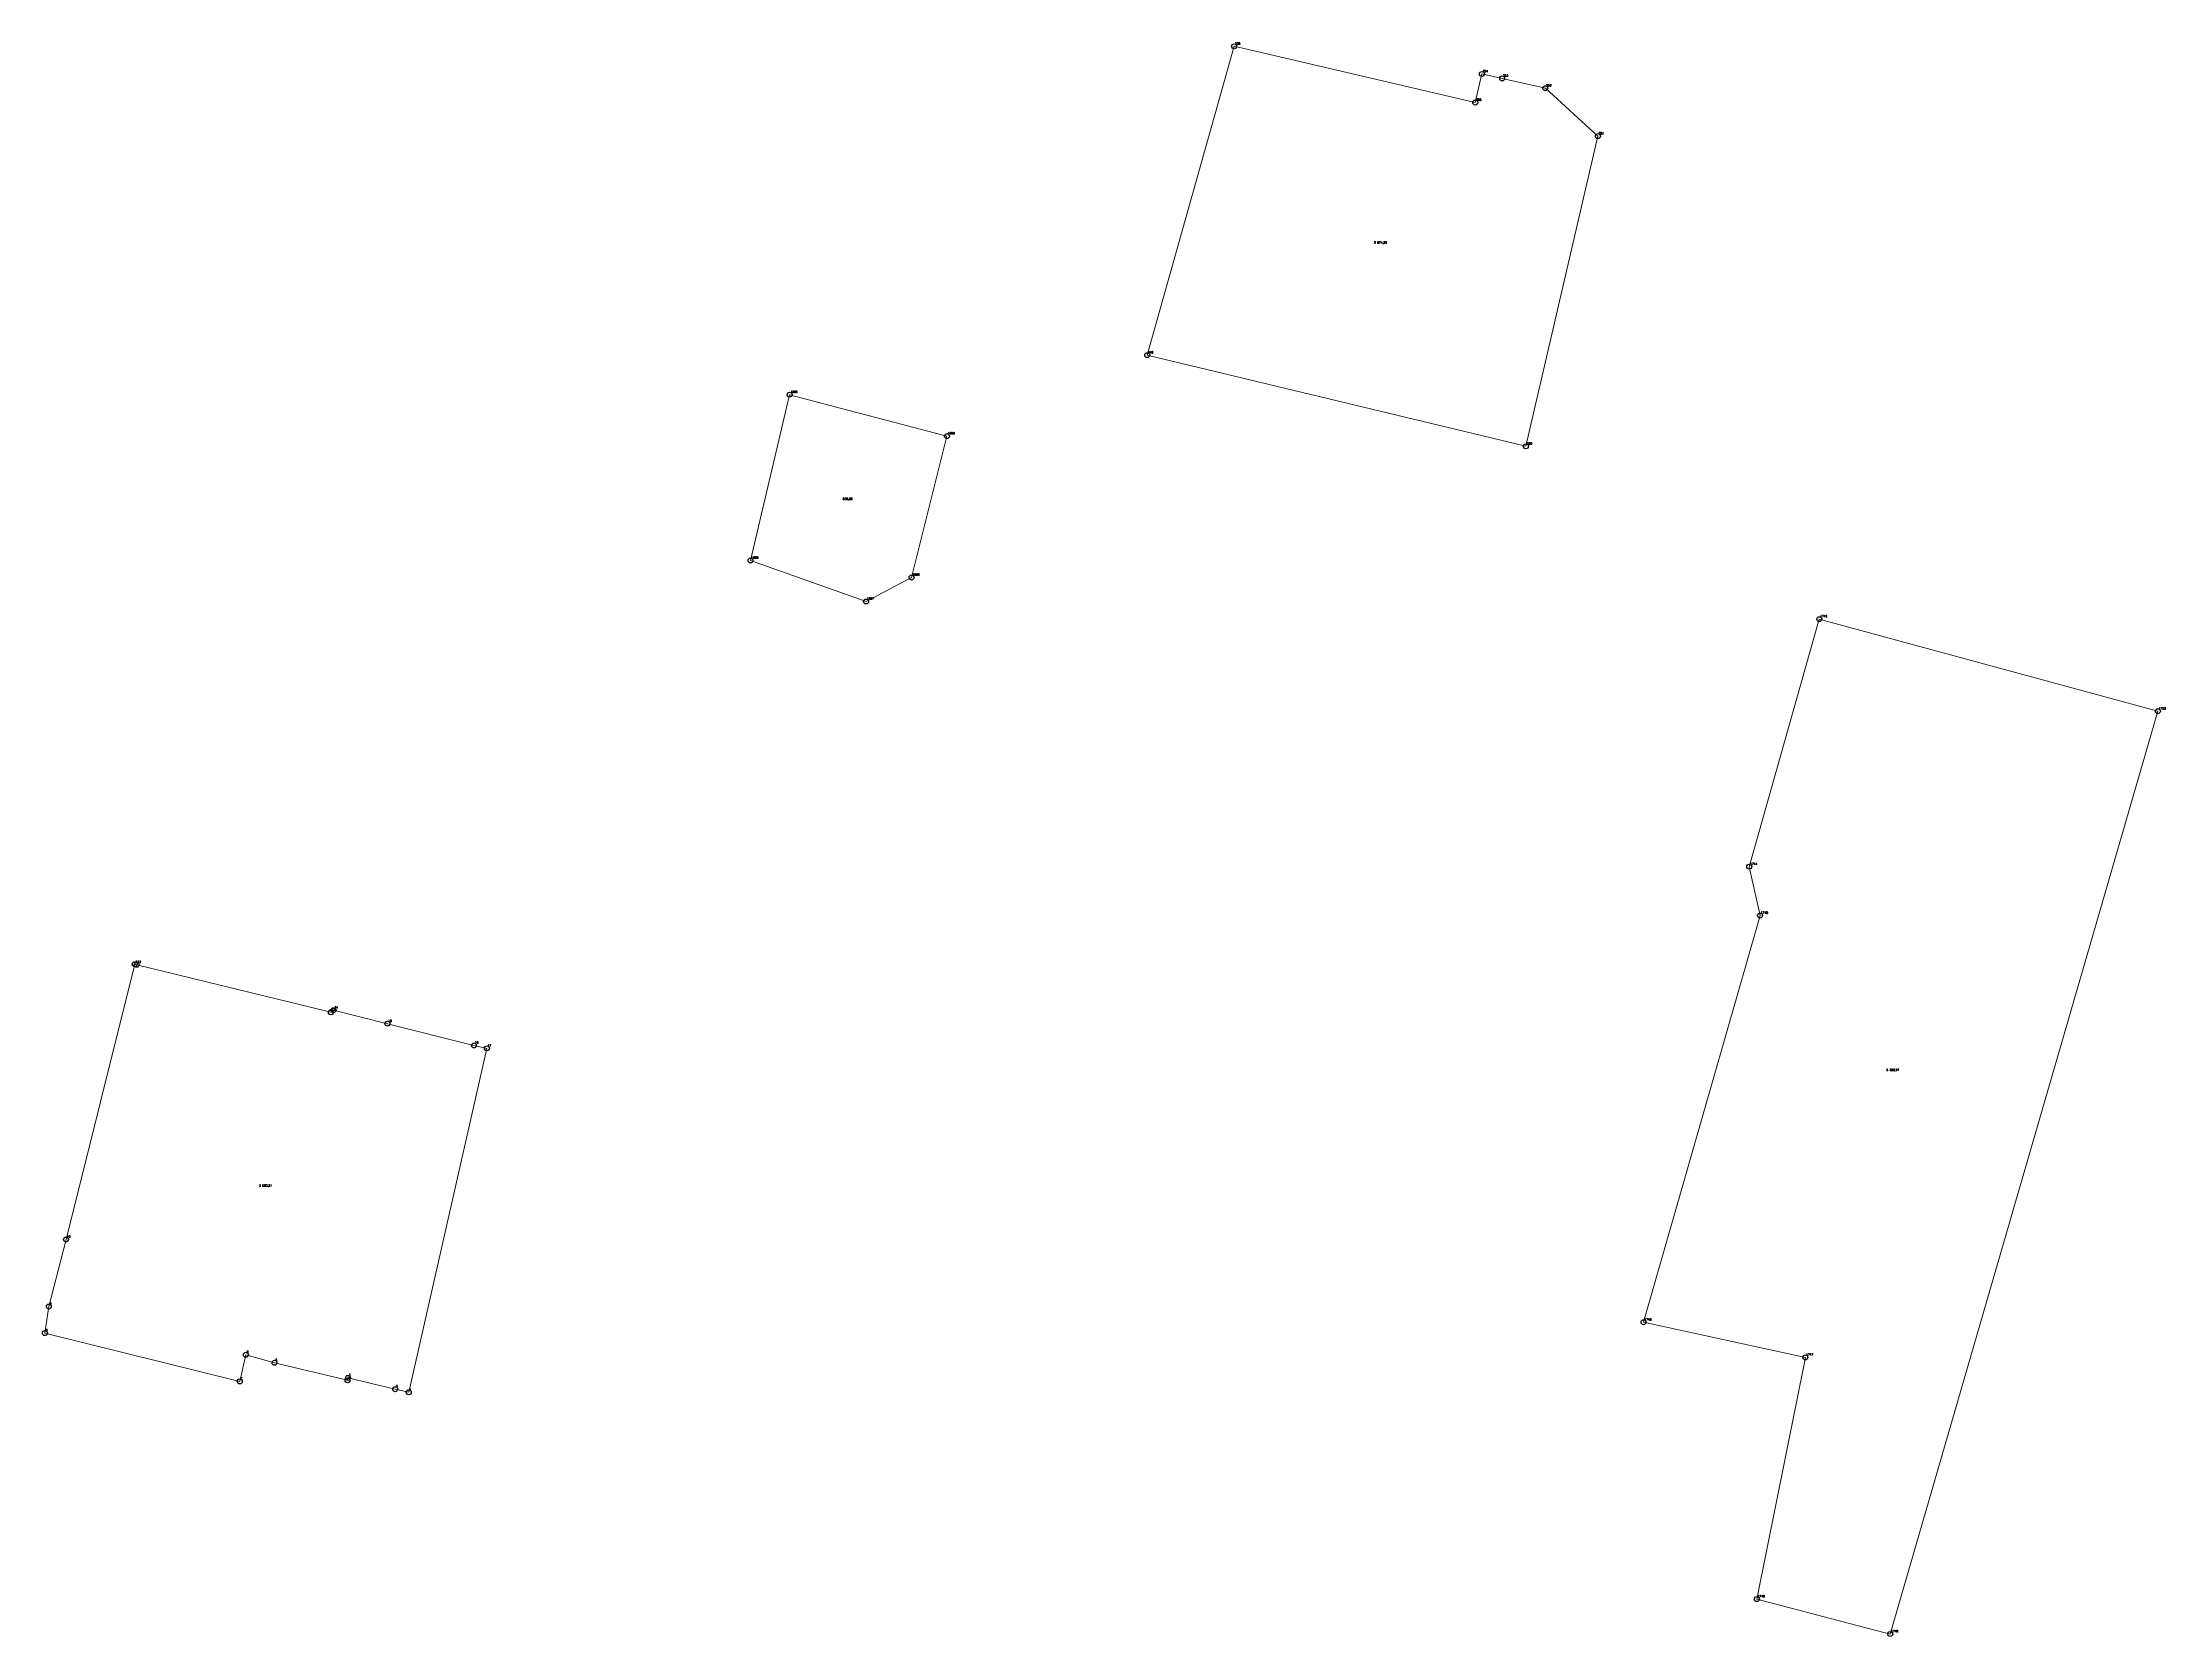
# Model space of a CAD drawing. Extents: x 1390702 to 1399289, y 354783 to 361029.
# Drawn here: x 1394446.8 to 1394767.9, y 359111.7 to 359352.7 of the extents above; entities that cross this region are included whole.
import ezdxf

# ---------------------------------------------------------------- set-up
doc = ezdxf.new("R2010")
doc.units = 0
doc.header["$PDMODE"] = 33
doc.header["$PDSIZE"] = 0.75
doc.layers.add('7 - разработанные границы территорий окн', color=7, linetype='Continuous')
doc.styles.get("Standard").update_dxf_attribs({"font": 'simplex.shx'})

msp = doc.modelspace()

# ---------------------------------------------------------------- linework, layer by layer
at = {"layer": '7 - разработанные границы территорий окн', "color": 7, "lineweight": 20}
for points in [[(1394613.86, 359305.42), (1394627.01, 359352.12), (1394663.48, 359343.62), (1394664.48, 359347.94), (1394667.55, 359347.27), (1394674.08, 359345.78), (1394682.03, 359338.54), (1394671.14, 359291.64), (1394613.86, 359305.42)], [(1394613.86, 359305.42), (1394627.01, 359352.12), (1394663.48, 359343.62), (1394664.48, 359347.94), (1394667.55, 359347.27), (1394674.08, 359345.78), (1394682.03, 359338.54), (1394671.14, 359291.64), (1394613.86, 359305.42)], [(1394559.78, 359299.44), (1394583.58, 359293.18), (1394578.22, 359271.81), (1394571.34, 359268.17), (1394553.86, 359274.38), (1394559.78, 359299.44)], [(1394559.78, 359299.44), (1394583.58, 359293.18), (1394578.22, 359271.81), (1394571.34, 359268.17), (1394553.86, 359274.38), (1394559.78, 359299.44)], [(1394715.51, 359265.5), (1394766.72, 359251.58), (1394726.24, 359112.04), (1394706.07, 359117.33), (1394713.4, 359153.87), (1394688.93, 359159.19), (1394706.55, 359220.68), (1394704.92, 359228.07), (1394715.51, 359265.5)], [(1394502.17, 359148.6), (1394500.13, 359149.06), (1394492.98, 359150.77), (1394492.91, 359150.41), (1394481.87, 359153.06), (1394477.55, 359154.27), (1394476.61, 359150.24), (1394447.15, 359157.55), (1394447.74, 359161.56), (1394450.34, 359171.71), (1394460.73, 359213.32), (1394461.03, 359213.24), (1394490.4, 359206.06), (1394490.8, 359206.37), (1394498.95, 359204.33), (1394512.04, 359201.04), (1394513.99, 359200.6), (1394502.17, 359148.6)], [(1394502.17, 359148.6), (1394500.13, 359149.06), (1394492.98, 359150.77), (1394492.91, 359150.41), (1394481.87, 359153.06), (1394477.55, 359154.27), (1394476.61, 359150.24), (1394447.15, 359157.55), (1394447.74, 359161.56), (1394450.34, 359171.71), (1394460.73, 359213.32), (1394461.03, 359213.24), (1394490.4, 359206.06), (1394490.8, 359206.37), (1394498.95, 359204.33), (1394512.04, 359201.04), (1394513.99, 359200.6), (1394502.17, 359148.6)]]:
    msp.add_lwpolyline(points, close=True, dxfattribs=at)
at = {"layer": '7 - разработанные границы территорий окн'}
for p in [(1394627.01, 359352.12), (1394664.48, 359347.94), (1394667.55, 359347.27), (1394663.48, 359343.62), (1394674.08, 359345.78), (1394682.03, 359338.54), (1394613.86, 359305.42), (1394559.78, 359299.44), (1394583.58, 359293.18), (1394671.14, 359291.64), (1394553.86, 359274.38), (1394578.22, 359271.81), (1394571.34, 359268.17), (1394715.51, 359265.5), (1394766.72, 359251.58), (1394704.92, 359228.07), (1394706.55, 359220.68), (1394460.73, 359213.32), (1394461.03, 359213.24), (1394490.4, 359206.06), (1394490.8, 359206.37), (1394498.95, 359204.33), (1394512.04, 359201.04), (1394513.99, 359200.6), (1394450.34, 359171.71), (1394447.74, 359161.56), (1394447.15, 359157.55), (1394688.93, 359159.19), (1394477.55, 359154.27), (1394713.4, 359153.87), (1394481.87, 359153.06), (1394492.91, 359150.41), (1394492.98, 359150.77), (1394476.61, 359150.24), (1394500.13, 359149.06), (1394502.17, 359148.6), (1394706.07, 359117.33), (1394726.24, 359112.04)]:
    msp.add_point(p, dxfattribs=at)

# ---------------------------------------------------------------- texts
at = {"layer": '7 - разработанные границы территорий окн', "color": 7}
for s, p in [('256', (1394627.14, 359352.39)), ('254', (1394664.61, 359348.22)), ('253', (1394667.68, 359347.55)), ('255', (1394663.61, 359343.9)), ('252', (1394674.21, 359346.06)), ('251', (1394682.16, 359338.81)), ('2 874,29', (1394648.18, 359322.28)), ('2 874,29', (1394648.18, 359322.28)), ('249', (1394613.99, 359305.69)), ('1695', (1394559.91, 359299.72)), ('1699', (1394583.71, 359293.45)), ('250', (1394671.27, 359291.92)), ('636,88', (1394567.83, 359283.53)), ('636,88', (1394567.83, 359283.53)), ('1696', (1394553.99, 359274.65)), ('1698', (1394578.35, 359272.08)), ('1697', (1394571.47, 359268.45)), ('1743', (1394715.64, 359265.78)), ('1750', (1394766.85, 359251.85)), ('1744', (1394705.05, 359228.35)), ('1745', (1394706.68, 359220.96)), ('11', (1394460.86, 359213.59)), ('12', (1394461.16, 359213.52)), ('13', (1394490.53, 359206.34)), ('14', (1394490.93, 359206.65)), ('15', (1394499.08, 359204.61)), ('16', (1394512.17, 359201.32)), ('17', (1394514.12, 359200.88)), ('6 323,97', (1394725.65, 359197.18)), ('3 083,51', (1394479.54, 359179.69)), ('3 083,51', (1394479.54, 359179.69)), ('10', (1394450.47, 359171.99)), ('9', (1394447.87, 359161.84)), ('8', (1394447.28, 359157.83)), ('1746', (1394689.06, 359159.46)), ('6', (1394477.68, 359154.55)), ('1747', (1394713.52, 359154.14)), ('7', (1394476.74, 359150.52)), ('5', (1394482, 359153.34)), ('4', (1394493.04, 359150.69)), ('3', (1394493.11, 359151.05)), ('2', (1394500.26, 359149.34)), ('1', (1394502.3, 359148.87)), ('1748', (1394706.2, 359117.6)), ('1749', (1394726.37, 359112.31))]:
    msp.add_text(s, height=0.311, dxfattribs=at).set_placement(p)

doc.saveas('drawing.dxf')
